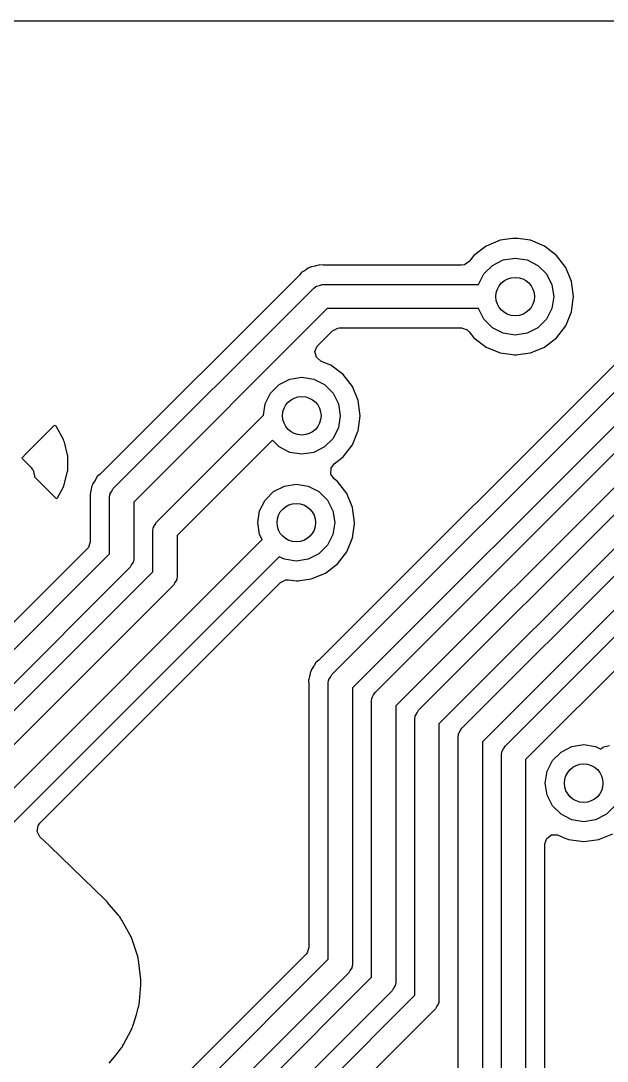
# Model space of a CAD drawing. Extents: x -27 to 355, y -108 to 35.
# Drawn here: x 269.31 to 275.39, y 23.62 to 34.42 of the extents above; entities that cross this region are included whole.
import ezdxf

# ---------------------------------------------------------------- set-up
doc = ezdxf.new("R2010")
doc.units = 0
doc.layers.add('BLACK', color=7, linetype='CONTINUOUS')

msp = doc.modelspace()

# ---------------------------------------------------------------- linework, layer by layer
at = {"layer": 'BLACK', "linetype": 'CONTINUOUS'}
for p, q in [((264.896, 34.4245), (278.799, 34.4245)), ((278.834, 34.2171), (272.408, 27.7909)), ((272.537, 27.636), (278.989, 34.0884)), ((279.129, 33.875), (272.75, 27.4959)), ((272.986, 27.4498), (279.175, 33.6389)), ((279.315, 33.4255), (273.2, 27.3097)), ((273.436, 27.2636), (279.361, 33.1893)), ((279.502, 32.976), (273.649, 27.1235)), ((273.885, 27.0774), (279.548, 32.7398)), ((279.688, 32.5264), (274.099, 26.9373)), ((274.335, 26.8912), (279.734, 32.2903)), ((274.283, 32.145), (274.137, 32.0845)), ((274.414, 32.1623), (274.283, 32.145)), ((274.434, 32.1648), (274.414, 32.1623)), ((274.44, 32.1657), (274.434, 32.1648)), ((274.446, 32.1648), (274.44, 32.1657)), ((274.466, 32.1623), (274.446, 32.1648)), ((274.597, 32.145), (274.466, 32.1623)), ((274.743, 32.0845), (274.597, 32.145)), ((274.012, 31.9883), (273.964, 31.9265)), ((274.137, 32.0845), (274.012, 31.9883)), ((279.874, 32.0769), (274.548, 26.7511)), ((274.868, 31.9883), (274.743, 32.0845)), ((274.965, 31.8628), (274.868, 31.9883)), ((272.363, 31.8773), (272.325, 31.8706)), ((272.371, 31.8792), (272.363, 31.8773)), ((272.401, 31.887), (272.371, 31.8792)), ((272.409, 31.8893), (272.401, 31.887)), ((272.401, 31.887), (272.401, 31.887)), ((272.448, 31.8859), (272.409, 31.8893)), ((272.456, 31.8855), (272.448, 31.8859)), ((272.448, 31.8859), (272.448, 31.8859)), ((273.884, 31.8855), (272.456, 31.8855)), ((273.912, 31.8896), (273.884, 31.8855)), ((273.963, 31.9242), (273.912, 31.8896)), ((273.964, 31.9265), (273.963, 31.9242)), ((274.116, 31.7951), (274.205, 31.8836)), ((274.205, 31.8836), (274.316, 31.9404)), ((274.316, 31.9404), (274.44, 31.96)), ((274.44, 31.96), (274.564, 31.9404)), ((274.564, 31.9404), (274.675, 31.8836)), ((274.675, 31.8836), (274.764, 31.7951)), ((272.194, 31.7771), (270.139, 29.7215)), ((272.2, 31.7834), (272.194, 31.7771)), ((272.22, 31.8066), (272.2, 31.7834)), ((272.225, 31.8132), (272.22, 31.8066)), ((272.259, 31.8326), (272.225, 31.8132)), ((272.266, 31.8373), (272.259, 31.8326)), ((272.291, 31.8546), (272.266, 31.8373)), ((272.298, 31.8596), (272.291, 31.8546)), ((272.291, 31.8546), (272.291, 31.8546)), ((272.306, 31.8618), (272.298, 31.8596)), ((272.312, 31.8643), (272.306, 31.8618)), ((272.317, 31.8663), (272.312, 31.8643)), ((272.325, 31.8706), (272.317, 31.8663)), ((274.06, 31.685), (274.116, 31.7951)), ((274.764, 31.7951), (274.82, 31.6836)), ((275.025, 31.7168), (274.965, 31.8628)), ((272.349, 31.6484), (272.367, 31.6617)), ((272.367, 31.6617), (272.37, 31.6652)), ((272.37, 31.6652), (272.373, 31.666)), ((272.373, 31.666), (272.378, 31.6699)), ((272.378, 31.6699), (272.408, 31.6763)), ((272.408, 31.6763), (272.438, 31.685)), ((272.438, 31.685), (274.06, 31.685)), ((274.82, 31.6836), (274.84, 31.56)), ((275.046, 31.56), (275.025, 31.7168)), ((270.268, 29.5666), (272.349, 31.6484)), ((274.84, 31.56), (274.82, 31.4364)), ((275.043, 31.5381), (275.045, 31.5536)), ((275.045, 31.5536), (275.046, 31.56)), ((275.025, 31.4032), (275.043, 31.5381)), ((272.49, 31.435), (270.481, 29.4265)), ((274.06, 31.435), (272.49, 31.435)), ((274.116, 31.3249), (274.06, 31.435)), ((274.82, 31.4364), (274.764, 31.3249)), ((274.965, 31.2572), (275.025, 31.4032)), ((272.544, 31.2055), (272.598, 31.2333)), ((272.598, 31.2333), (272.614, 31.2345)), ((272.614, 31.2345), (273.884, 31.2345)), ((273.884, 31.2345), (273.942, 31.2156)), ((274.205, 31.2364), (274.116, 31.3249)), ((274.316, 31.1796), (274.205, 31.2364)), ((274.675, 31.2364), (274.564, 31.1796)), ((274.764, 31.3249), (274.675, 31.2364)), ((274.868, 31.1317), (274.965, 31.2572)), ((272.39, 31.0523), (272.544, 31.2055)), ((273.942, 31.2156), (273.963, 31.1958)), ((273.963, 31.1958), (274.012, 31.1317)), ((274.012, 31.1317), (274.137, 31.0355)), ((274.44, 31.16), (274.316, 31.1796)), ((274.564, 31.1796), (274.44, 31.16)), ((274.743, 31.0355), (274.868, 31.1317)), ((272.362, 30.9901), (272.385, 31.0466)), ((272.385, 31.0466), (272.39, 31.0523)), ((274.137, 31.0355), (274.283, 30.975)), ((274.597, 30.975), (274.743, 31.0355)), ((272.376, 30.9306), (272.362, 30.9901)), ((272.422, 30.8908), (272.376, 30.9306)), ((274.283, 30.975), (274.412, 30.9581)), ((274.412, 30.9581), (274.428, 30.9559)), ((274.428, 30.9559), (274.44, 30.9543)), ((274.44, 30.9543), (274.452, 30.9559)), ((274.452, 30.9559), (274.468, 30.9581)), ((274.468, 30.9581), (274.597, 30.975)), ((272.455, 30.8772), (272.422, 30.8908)), ((272.528, 30.8472), (272.455, 30.8772)), ((272.653, 30.7509), (272.528, 30.8472)), ((271.99, 30.6463), (272.101, 30.7031)), ((272.101, 30.7031), (272.225, 30.7226)), ((272.225, 30.7226), (272.349, 30.7031)), ((272.349, 30.7031), (272.46, 30.6463)), ((272.75, 30.6255), (272.653, 30.7509)), ((271.901, 30.5578), (271.99, 30.6463)), ((272.46, 30.6463), (272.549, 30.5578)), ((272.81, 30.4794), (272.75, 30.6255)), ((271.845, 30.4463), (271.901, 30.5578)), ((272.549, 30.5578), (272.605, 30.4463)), ((272.831, 30.3226), (272.81, 30.4794)), ((271.826, 30.3271), (271.845, 30.4463)), ((272.605, 30.4463), (272.625, 30.3226)), ((270.717, 29.2185), (271.826, 30.3271)), ((272.625, 30.3226), (272.605, 30.199)), ((272.81, 30.1659), (272.831, 30.3226)), ((269.653, 30.2167), (269.366, 29.9293)), ((269.663, 30.2227), (269.653, 30.2167)), ((269.675, 30.2152), (269.663, 30.2227)), ((269.68, 30.2085), (269.675, 30.2152)), ((269.751, 30.0776), (269.68, 30.2085)), ((272.605, 30.199), (272.549, 30.0875)), ((272.75, 30.0198), (272.804, 30.1513)), ((272.804, 30.1513), (272.808, 30.1599)), ((272.808, 30.1599), (272.81, 30.1659)), ((269.757, 30.063), (269.751, 30.0776)), ((269.761, 30.0482), (269.757, 30.063)), ((269.794, 29.9182), (269.761, 30.0482)), ((269.761, 30.0482), (269.761, 30.0482)), ((271.921, 30.0684), (270.93, 29.0783)), ((271.99, 29.999), (271.921, 30.0684)), ((272.549, 30.0875), (272.46, 29.999)), ((272.101, 29.9422), (271.99, 29.999)), ((272.225, 29.9226), (272.101, 29.9422)), ((272.349, 29.9422), (272.225, 29.9226)), ((272.46, 29.999), (272.349, 29.9422)), ((272.653, 29.8944), (272.75, 30.0198)), ((269.366, 29.9293), (269.318, 29.8814)), ((269.318, 29.8814), (269.415, 29.7848)), ((269.796, 29.9059), (269.794, 29.9182)), ((269.796, 29.7546), (269.796, 29.9059)), ((272.529, 29.7785), (272.562, 29.824)), ((272.562, 29.824), (272.653, 29.8944)), ((269.415, 29.7848), (269.428, 29.767)), ((269.428, 29.767), (269.431, 29.764)), ((269.431, 29.764), (269.432, 29.7613)), ((269.432, 29.7613), (269.436, 29.7561)), ((269.436, 29.7561), (269.443, 29.726)), ((269.443, 29.726), (269.451, 29.6965)), ((269.757, 29.5958), (269.794, 29.7424)), ((269.794, 29.7424), (269.796, 29.7546)), ((270.133, 29.7157), (270.103, 29.6907)), ((270.139, 29.7215), (270.133, 29.7157)), ((272.527, 29.7174), (272.529, 29.7785)), ((272.562, 29.6669), (272.527, 29.7174)), ((269.451, 29.6965), (269.451, 29.6883)), ((269.451, 29.6883), (269.671, 29.4682)), ((270.054, 29.6095), (270.052, 29.6043)), ((270.056, 29.6179), (270.054, 29.6095)), ((270.079, 29.6497), (270.056, 29.6179)), ((270.083, 29.657), (270.079, 29.6497)), ((270.085, 29.6603), (270.083, 29.657)), ((270.103, 29.6907), (270.085, 29.6603)), ((272.044, 29.5927), (272.168, 29.6123)), ((272.168, 29.6123), (272.291, 29.5927)), ((272.596, 29.6406), (272.562, 29.6669)), ((272.692, 29.5151), (272.596, 29.6406)), ((269.69, 29.4702), (269.752, 29.5844)), ((269.752, 29.5844), (269.757, 29.5958)), ((270.037, 29.5446), (270.027, 29.507)), ((270.027, 29.507), (270.027, 29.4984)), ((270.039, 29.553), (270.037, 29.5446)), ((270.044, 29.5827), (270.039, 29.553)), ((270.045, 29.5913), (270.044, 29.5827)), ((270.044, 29.5827), (270.044, 29.5827)), ((270.05, 29.5988), (270.045, 29.5913)), ((270.052, 29.6043), (270.05, 29.5988)), ((270.231, 29.4782), (270.234, 29.5003)), ((270.234, 29.5049), (270.235, 29.5073)), ((270.234, 29.5003), (270.234, 29.5049)), ((270.235, 29.5073), (270.236, 29.5137)), ((270.236, 29.5137), (270.253, 29.5396)), ((270.253, 29.5396), (270.268, 29.5666)), ((271.844, 29.4474), (271.933, 29.5359)), ((271.933, 29.5359), (272.044, 29.5927)), ((272.291, 29.5927), (272.403, 29.5359)), ((272.403, 29.5359), (272.491, 29.4474)), ((272.753, 29.3691), (272.692, 29.5151)), ((269.671, 29.4682), (269.682, 29.4628)), ((269.682, 29.4628), (269.69, 29.4702)), ((270.027, 29.4984), (270.03, 29.4683)), ((270.03, 29.4683), (270.03, 29.4597)), ((270.03, 29.4597), (270.03, 29.0132)), ((270.231, 28.8892), (270.231, 29.4782)), ((270.481, 29.4265), (270.481, 28.8374)), ((271.787, 29.3359), (271.844, 29.4474)), ((272.491, 29.4474), (272.548, 29.3359)), ((271.768, 29.2123), (271.787, 29.3359)), ((272.548, 29.3359), (272.568, 29.2123)), ((272.773, 29.2123), (272.753, 29.3691)), ((270.686, 29.1656), (270.702, 29.1915)), ((270.702, 29.1915), (270.717, 29.2185)), ((271.787, 29.0887), (271.768, 29.2123)), ((272.568, 29.2123), (272.548, 29.0887)), ((272.753, 29.0555), (272.772, 29.2017)), ((272.772, 29.2017), (272.773, 29.2059)), ((272.773, 29.2059), (272.773, 29.2123)), ((270.68, 29.1301), (270.684, 29.1521)), ((270.68, 28.703), (270.68, 29.1301)), ((270.683, 29.1567), (270.685, 29.1592)), ((270.684, 29.1521), (270.683, 29.1567)), ((270.685, 29.1592), (270.686, 29.1656)), ((270.93, 29.0783), (270.93, 28.6512)), ((271.814, 29.0357), (271.787, 29.0887)), ((272.548, 29.0887), (272.491, 28.9772)), ((268.338, 25.5591), (271.814, 29.0357)), ((270.03, 29.0132), (270.012, 28.955)), ((272.491, 28.9772), (272.403, 28.8887)), ((272.692, 28.9095), (272.753, 29.0555)), ((267.8, 26.4581), (270.231, 28.8892)), ((270.001, 28.9432), (268.305, 27.2472)), ((271.991, 28.8589), (268.478, 25.3457)), ((270.012, 28.955), (270.001, 28.9432)), ((272.044, 28.8319), (271.991, 28.8589)), ((272.403, 28.8887), (272.291, 28.8319)), ((272.596, 28.784), (272.692, 28.9095)), ((270.444, 28.749), (267.94, 26.2447)), ((270.459, 28.776), (270.444, 28.749)), ((270.476, 28.8019), (270.459, 28.776)), ((270.477, 28.8083), (270.476, 28.8019)), ((270.478, 28.8108), (270.477, 28.8083)), ((270.481, 28.8374), (270.478, 28.8154)), ((270.478, 28.8154), (270.478, 28.8108)), ((272.168, 28.8123), (272.044, 28.8319)), ((272.291, 28.8319), (272.168, 28.8123)), ((272.471, 28.6878), (272.596, 28.784)), ((267.986, 26.0086), (270.68, 28.703)), ((270.93, 28.6512), (270.927, 28.6292)), ((272.324, 28.6273), (272.471, 28.6878)), ((270.894, 28.5628), (268.126, 25.7952)), ((269.507, 26.091), (272.005, 28.589)), ((270.909, 28.5898), (270.894, 28.5628)), ((270.925, 28.6157), (270.909, 28.5898)), ((270.926, 28.6221), (270.925, 28.6157)), ((270.928, 28.6246), (270.926, 28.6221)), ((270.927, 28.6292), (270.928, 28.6246)), ((272.005, 28.589), (272.059, 28.6168)), ((272.059, 28.6168), (272.088, 28.6172)), ((272.088, 28.6172), (272.168, 28.6066)), ((272.168, 28.6066), (272.19, 28.6095)), ((272.19, 28.6095), (272.206, 28.6117)), ((272.206, 28.6117), (272.324, 28.6273)), ((272.402, 27.7851), (272.372, 27.7601)), ((272.408, 27.7909), (272.402, 27.7851)), ((272.319, 27.6682), (272.314, 27.6607)), ((272.321, 27.6737), (272.319, 27.6682)), ((272.323, 27.679), (272.321, 27.6737)), ((272.325, 27.6873), (272.323, 27.679)), ((272.348, 27.7192), (272.325, 27.6873)), ((272.352, 27.7264), (272.348, 27.7192)), ((272.357, 27.7339), (272.352, 27.7264)), ((272.372, 27.7601), (272.357, 27.7339)), ((272.299, 27.5879), (272.296, 27.5765)), ((272.296, 27.5765), (272.296, 27.5678)), ((272.296, 27.5678), (272.299, 27.5377)), ((272.306, 27.614), (272.299, 27.5879)), ((272.308, 27.6224), (272.306, 27.614)), ((272.313, 27.6522), (272.308, 27.6224)), ((272.314, 27.6607), (272.313, 27.6522)), ((272.313, 27.6522), (272.313, 27.6522)), ((272.5, 27.5476), (272.503, 27.5697)), ((272.503, 27.5743), (272.504, 27.5767)), ((272.503, 27.5697), (272.503, 27.5743)), ((272.504, 27.5767), (272.505, 27.5831)), ((272.505, 27.5831), (272.522, 27.609)), ((272.522, 27.609), (272.537, 27.636)), ((272.299, 27.5377), (272.299, 27.5291)), ((272.299, 27.5291), (272.299, 24.8008)), ((272.5, 24.6768), (272.5, 27.5476)), ((272.75, 27.4959), (272.75, 24.625)), ((272.971, 27.4228), (272.986, 27.4498)), ((272.95, 27.3614), (272.953, 27.3835)), ((272.95, 24.4906), (272.95, 27.3614)), ((272.952, 27.3881), (272.954, 27.3905)), ((272.953, 27.3835), (272.952, 27.3881)), ((272.954, 27.3905), (272.955, 27.397)), ((272.955, 27.397), (272.971, 27.4228)), ((273.2, 27.3097), (273.2, 24.4388)), ((273.404, 27.2108), (273.421, 27.2366)), ((273.421, 27.2366), (273.436, 27.2636)), ((273.399, 27.1752), (273.402, 27.1973)), ((273.399, 24.3044), (273.399, 27.1752)), ((273.402, 27.2019), (273.403, 27.2044)), ((273.402, 27.1973), (273.402, 27.2019)), ((273.403, 27.2044), (273.404, 27.2108)), ((273.649, 27.1235), (273.649, 24.2526)), ((273.851, 27.0157), (273.853, 27.0182)), ((273.852, 27.0111), (273.851, 27.0157)), ((273.853, 27.0182), (273.854, 27.0246)), ((273.854, 27.0246), (273.87, 27.0504)), ((273.87, 27.0504), (273.885, 27.0774)), ((273.849, 26.9891), (273.852, 27.0111)), ((273.849, 20.8253), (273.849, 26.9891)), ((274.099, 26.9373), (274.099, 20.7736)), ((275.028, 26.8868), (275.151, 26.9064)), ((275.151, 26.9064), (275.275, 26.8868)), ((274.298, 26.8029), (274.301, 26.8249)), ((274.298, 19.2749), (274.298, 26.8029)), ((274.301, 26.8295), (274.302, 26.832)), ((274.301, 26.8249), (274.301, 26.8295)), ((274.302, 26.832), (274.303, 26.8384)), ((274.303, 26.8384), (274.32, 26.8642)), ((274.32, 26.8642), (274.335, 26.8912)), ((274.828, 26.7415), (274.916, 26.83)), ((274.916, 26.83), (275.028, 26.8868)), ((275.275, 26.8868), (275.328, 26.8598)), ((275.328, 26.8598), (275.33, 26.862)), ((275.33, 26.862), (275.348, 26.8753)), ((275.348, 26.8753), (275.351, 26.8788)), ((275.351, 26.8788), (275.354, 26.8796)), ((275.354, 26.8796), (275.359, 26.8835)), ((275.359, 26.8835), (275.389, 26.8899)), ((275.389, 26.8899), (275.418, 26.8986)), ((274.548, 26.7511), (274.548, 19.2231)), ((274.771, 26.63), (274.828, 26.7415)), ((274.751, 26.5064), (274.771, 26.63)), ((274.771, 26.3828), (274.751, 26.5064)), ((274.828, 26.2713), (274.771, 26.3828)), ((274.916, 26.1828), (274.828, 26.2713)), ((275.475, 26.2713), (275.386, 26.1828)), ((275.028, 26.126), (274.916, 26.1828)), ((275.386, 26.1828), (275.275, 26.126)), ((269.479, 26.0038), (269.488, 26.0644)), ((269.488, 26.0644), (269.507, 26.091)), ((275.151, 26.1064), (275.028, 26.126)), ((275.275, 26.126), (275.151, 26.1064)), ((269.508, 25.9498), (269.479, 26.0038)), ((269.61, 25.8515), (269.508, 25.9498)), ((274.767, 25.9332), (274.817, 25.9692)), ((274.817, 25.9692), (274.878, 25.9692)), ((274.878, 25.9692), (274.885, 25.9665)), ((274.885, 25.9665), (274.948, 25.9404)), ((274.948, 25.9404), (274.987, 25.9243)), ((275.315, 25.9243), (275.365, 25.9451)), ((275.365, 25.9451), (275.454, 25.9818)), ((270.186, 25.2945), (269.61, 25.8515)), ((274.749, 25.875), (274.767, 25.9332)), ((274.749, 19.2416), (274.749, 25.875)), ((274.987, 25.9243), (274.994, 25.9213)), ((274.994, 25.9213), (275.151, 25.9007)), ((275.151, 25.9007), (275.308, 25.9213)), ((275.308, 25.9213), (275.315, 25.9243)), ((270.186, 25.2941), (270.186, 25.2945)), ((270.189, 25.2908), (270.186, 25.2941)), ((270.186, 25.2941), (270.186, 25.2941)), ((270.193, 25.2873), (270.189, 25.2908)), ((270.199, 25.2802), (270.193, 25.2873)), ((270.2, 25.2797), (270.199, 25.2802)), ((270.205, 25.2733), (270.2, 25.2797)), ((270.2, 25.2797), (270.2, 25.2797)), ((270.206, 25.2726), (270.205, 25.2733)), ((270.224, 25.251), (270.206, 25.2726)), ((270.323, 25.1345), (270.224, 25.251)), ((270.324, 25.1336), (270.323, 25.1345)), ((270.323, 25.1345), (270.323, 25.1345)), ((270.33, 25.1263), (270.324, 25.1336)), ((270.336, 25.1184), (270.33, 25.1263)), ((270.336, 25.1175), (270.336, 25.1184)), ((270.336, 25.1184), (270.336, 25.1184)), ((270.347, 25.1014), (270.336, 25.1175)), ((270.348, 25.1004), (270.347, 25.1014)), ((270.352, 25.0935), (270.348, 25.1004)), ((270.358, 25.0842), (270.352, 25.0935)), ((270.444, 24.929), (270.358, 25.0842)), ((270.453, 24.9108), (270.444, 24.929)), ((270.461, 24.8929), (270.453, 24.9108)), ((270.468, 24.8739), (270.461, 24.8929)), ((270.522, 24.7049), (270.468, 24.8739)), ((272.299, 24.8008), (272.281, 24.7426)), ((272.271, 24.7308), (270.374, 22.8342)), ((270.428, 22.6047), (272.5, 24.6768)), ((270.522, 24.7037), (270.522, 24.7049)), ((270.526, 24.6908), (270.522, 24.7037)), ((270.522, 24.7037), (270.522, 24.7037)), ((270.527, 24.6853), (270.526, 24.6908)), ((270.527, 24.6841), (270.527, 24.6853)), ((270.527, 24.6839), (270.527, 24.6841)), ((270.527, 24.6841), (270.527, 24.6841)), ((270.531, 24.6662), (270.527, 24.6839)), ((270.534, 24.6462), (270.531, 24.6662)), ((270.535, 24.645), (270.534, 24.6462)), ((270.545, 24.5514), (270.535, 24.645)), ((270.535, 24.645), (270.535, 24.645)), ((272.281, 24.7426), (272.271, 24.7308)), ((270.554, 24.4698), (270.545, 24.5514)), ((272.713, 24.5366), (270.568, 22.3913)), ((272.728, 24.5636), (272.713, 24.5366)), ((272.745, 24.5895), (272.728, 24.5636)), ((272.746, 24.5959), (272.745, 24.5895)), ((272.747, 24.5984), (272.746, 24.5959)), ((272.75, 24.625), (272.747, 24.603)), ((272.747, 24.603), (272.747, 24.5984)), ((269.615, 21.1557), (272.95, 24.4906)), ((270.554, 24.4643), (270.554, 24.4698)), ((270.555, 24.457), (270.554, 24.4643)), ((270.555, 24.4496), (270.555, 24.457)), ((270.556, 24.4301), (270.555, 24.4496)), ((270.555, 24.4098), (270.556, 24.4301)), ((273.2, 24.4388), (273.196, 24.4168)), ((273.163, 24.3504), (269.755, 20.9423)), ((270.541, 24.2433), (270.555, 24.4086)), ((270.555, 24.4086), (270.555, 24.4098)), ((270.555, 24.4086), (270.555, 24.4086)), ((273.178, 24.3774), (273.163, 24.3504)), ((273.194, 24.4033), (273.178, 24.3774)), ((273.195, 24.4097), (273.194, 24.4033)), ((273.197, 24.4122), (273.195, 24.4097)), ((273.196, 24.4168), (273.197, 24.4122)), ((269.465, 20.3701), (273.399, 24.3044)), ((270.534, 24.195), (270.537, 24.2117)), ((270.537, 24.2129), (270.54, 24.233)), ((270.537, 24.2118), (270.537, 24.2129)), ((270.537, 24.2117), (270.537, 24.2118)), ((270.54, 24.233), (270.541, 24.2433)), ((273.644, 24.2171), (273.627, 24.1912)), ((273.645, 24.2235), (273.644, 24.2171)), ((273.646, 24.226), (273.645, 24.2235)), ((273.649, 24.2526), (273.646, 24.2306)), ((273.646, 24.2306), (273.646, 24.226)), ((273.612, 24.1642), (269.605, 20.1567)), ((270.479, 24.0037), (270.508, 24.1049)), ((270.508, 24.1049), (270.528, 24.1729)), ((270.528, 24.1729), (270.529, 24.1741)), ((270.528, 24.1729), (270.528, 24.1729)), ((270.529, 24.1741), (270.533, 24.1938)), ((270.533, 24.1938), (270.534, 24.195)), ((273.627, 24.1912), (273.612, 24.1642)), ((270.472, 23.9845), (270.479, 24.0037)), ((270.375, 23.7907), (270.457, 23.948)), ((270.457, 23.948), (270.465, 23.9664)), ((270.465, 23.9664), (270.466, 23.9675)), ((270.466, 23.9676), (270.472, 23.9834)), ((270.466, 23.9675), (270.466, 23.9676)), ((270.472, 23.9834), (270.472, 23.9845)), ((270.472, 23.9834), (270.472, 23.9834)), ((270.364, 23.7732), (270.375, 23.7907)), ((270.364, 23.7722), (270.364, 23.7732)), ((270.227, 23.5984), (270.297, 23.6855)), ((270.297, 23.6855), (270.341, 23.7395)), ((270.341, 23.7395), (270.342, 23.7405)), ((270.341, 23.7395), (270.341, 23.7395)), ((270.342, 23.7405), (270.343, 23.7422)), ((270.343, 23.7422), (270.353, 23.7559)), ((270.353, 23.7559), (270.354, 23.7569)), ((270.353, 23.7559), (270.353, 23.7559)), ((270.354, 23.7569), (270.36, 23.766)), ((270.36, 23.766), (270.364, 23.7721)), ((270.364, 23.7721), (270.364, 23.7722))]:
    msp.add_line(p, q, dxfattribs=at)
at = {"layer": 'BLACK'}
for centre in [(274.44, 31.56), (272.225, 30.3226), (272.168, 29.2123), (275.151, 26.5064)]:
    msp.add_circle(centre, 0.2, dxfattribs=at)

doc.saveas('drawing.dxf')
